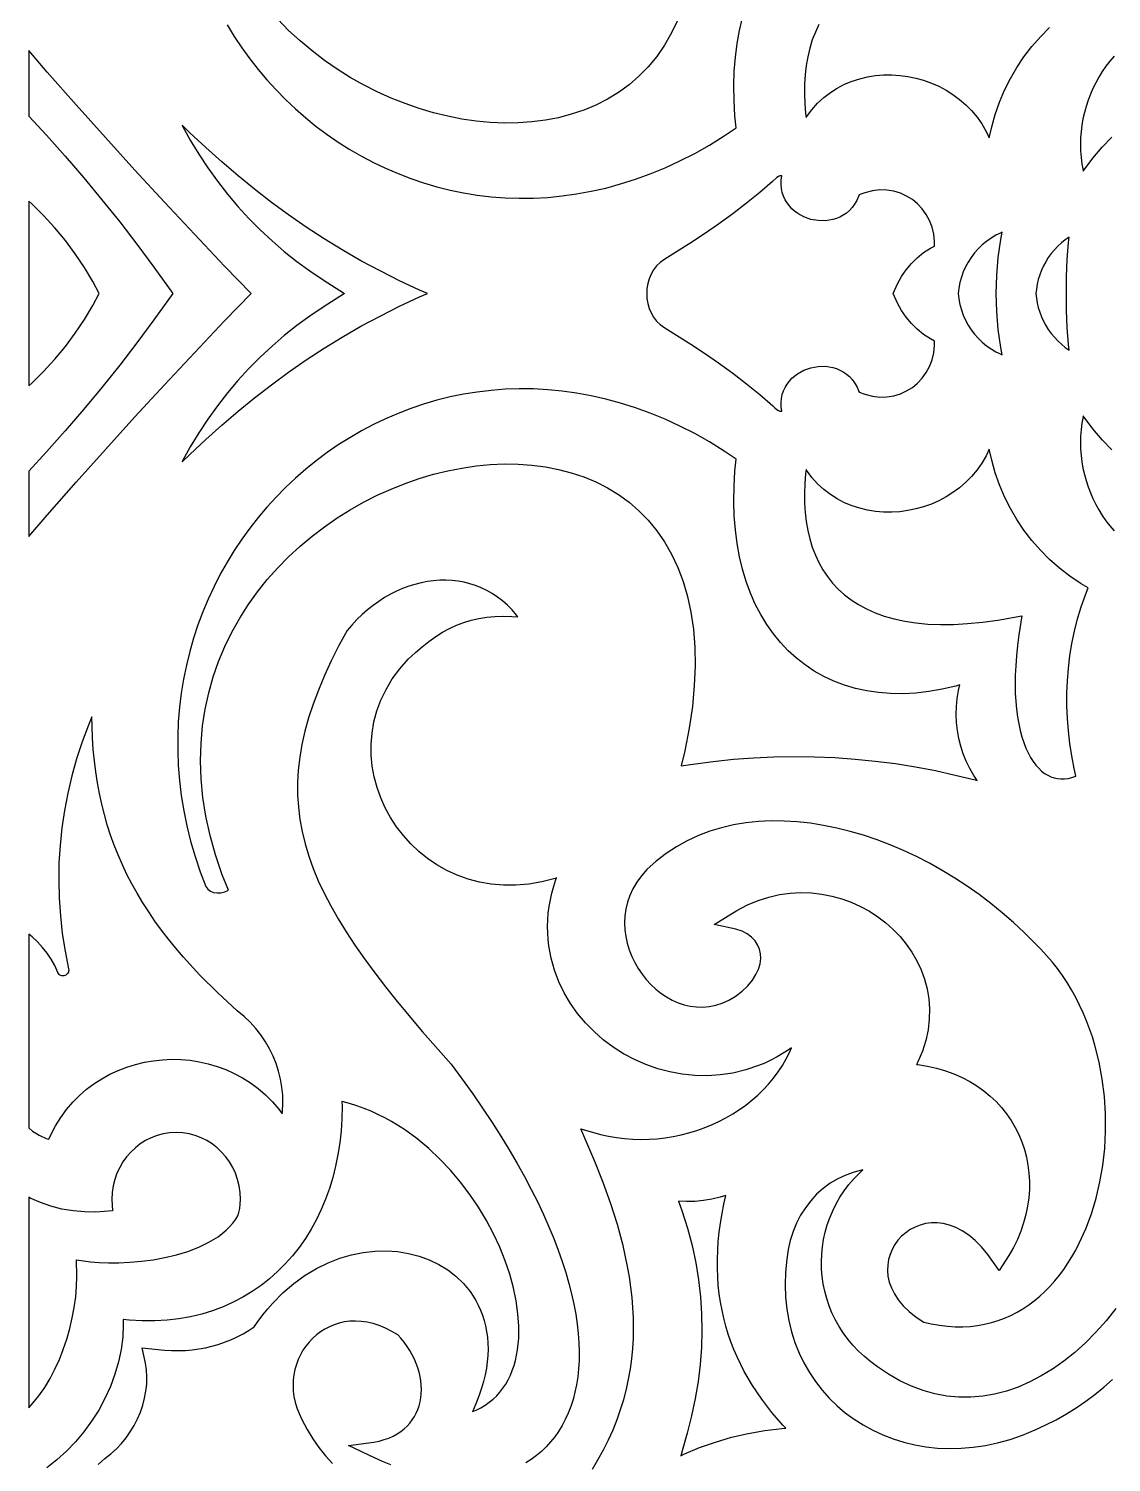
# Model space of a CAD drawing. Extents: x -375 to 375, y -1025 to 1025.
# Drawn here: x -265 to -207.8, y -434.5 to -358.9 of the extents above; entities that cross this region are included whole.
import ezdxf

# ---------------------------------------------------------------- set-up
doc = ezdxf.new("R2010")
doc.units = 0
doc.layers.add('LAYER_10', color=1, linetype='CONTINUOUS')

msp = doc.modelspace()

# ---------------------------------------------------------------- linework, layer by layer
at = {"layer": 'LAYER_10'}
for points in [[(-254.523, -358.646), (-254.145, -359.262), (-253.744, -359.862), (-253.322, -360.446), (-252.879, -361.012), (-252.415, -361.56), (-251.932, -362.09), (-251.43, -362.6), (-250.909, -363.091), (-250.37, -363.561), (-249.814, -364.01), (-249.242, -364.437), (-248.654, -364.842), (-248.05, -365.224), (-247.432, -365.582), (-246.8, -365.916), (-246.155, -366.224), (-245.496, -366.508), (-244.826, -366.765), (-244.144, -366.995), (-243.452, -367.198), (-242.749, -367.373), (-242.037, -367.519), (-241.315, -367.636), (-240.585, -367.723), (-239.848, -367.78), (-239.103, -367.805), (-238.352, -367.798), (-237.595, -367.759), (-236.833, -367.687), (-236.066, -367.581), (-235.295, -367.44), (-234.52, -367.265), (-233.743, -367.053), (-232.963, -366.806), (-232.181, -366.521), (-231.399, -366.199), (-230.616, -365.838), (-229.833, -365.438), (-229.05, -364.998), (-228.27, -364.518), (-227.64, -364.097), (-227.707, -363.46), (-227.756, -362.649), (-227.769, -361.861), (-227.746, -361.095), (-227.688, -360.353), (-227.596, -359.636), (-227.469, -358.943), (-227.309, -358.277)], [(-230.724, -358.381), (-231.051, -359.075), (-231.422, -359.719), (-231.835, -360.316), (-232.287, -360.863), (-232.777, -361.363), (-233.3, -361.815), (-233.856, -362.219), (-234.441, -362.576), (-235.053, -362.888), (-235.689, -363.154), (-236.347, -363.375), (-237.024, -363.552), (-237.719, -363.686), (-238.428, -363.777), (-239.151, -363.827), (-239.883, -363.836), (-240.625, -363.805), (-241.372, -363.734), (-242.123, -363.624), (-242.876, -363.476), (-243.629, -363.291), (-244.379, -363.068), (-245.125, -362.81), (-245.864, -362.515), (-246.594, -362.185), (-247.313, -361.821), (-248.019, -361.423), (-248.709, -360.992), (-249.381, -360.527), (-250.034, -360.031), (-250.664, -359.502), (-251.271, -358.943), (-251.85, -358.353)], [(-223.277, -358.633), (-223.463, -359.031), (-223.623, -359.448), (-223.757, -359.882), (-223.865, -360.333), (-223.947, -360.8), (-224.004, -361.281), (-224.035, -361.776), (-224.042, -362.285), (-224.024, -362.805), (-223.982, -363.335), (-223.957, -363.546), (-223.93, -363.503), (-223.652, -363.13), (-223.348, -362.792), (-223.02, -362.49), (-222.672, -362.223), (-222.305, -361.99), (-221.923, -361.792), (-221.528, -361.627), (-221.121, -361.495), (-220.706, -361.397), (-220.285, -361.33), (-219.859, -361.295), (-219.432, -361.291), (-219.005, -361.318), (-218.58, -361.375), (-218.159, -361.462), (-217.745, -361.577), (-217.339, -361.722), (-216.945, -361.896), (-216.563, -362.097), (-216.197, -362.327), (-215.847, -362.585), (-215.518, -362.87), (-215.211, -363.182), (-214.928, -363.52), (-214.672, -363.885), (-214.446, -364.275), (-214.282, -364.625), (-214.153, -364.039), (-213.964, -363.377), (-213.737, -362.731), (-213.471, -362.102), (-213.168, -361.492), (-212.827, -360.903), (-212.45, -360.337), (-212.035, -359.795), (-211.585, -359.279), (-211.099, -358.792)], [(-207.692, -360.302), (-207.913, -360.566), (-208.12, -360.839), (-208.314, -361.12), (-208.493, -361.409), (-208.659, -361.706), (-208.809, -362.01), (-208.945, -362.32), (-209.066, -362.636), (-209.171, -362.957), (-209.261, -363.283), (-209.335, -363.613), (-209.393, -363.947), (-209.435, -364.284), (-209.46, -364.623), (-209.468, -364.965), (-209.46, -365.308), (-209.434, -365.652), (-209.39, -365.997), (-209.329, -366.342), (-209.321, -366.378), (-209.274, -366.305), (-208.817, -365.687), (-208.327, -365.111), (-207.806, -364.575)], [(-207.806, -381.095), (-208.327, -380.56), (-208.817, -379.983), (-209.274, -379.366), (-209.321, -379.293), (-209.329, -379.329), (-209.39, -379.674), (-209.434, -380.018), (-209.46, -380.363), (-209.468, -380.706), (-209.46, -381.047), (-209.435, -381.387), (-209.393, -381.724), (-209.335, -382.057), (-209.261, -382.388), (-209.171, -382.713), (-209.066, -383.035), (-208.945, -383.35), (-208.809, -383.661), (-208.659, -383.964), (-208.493, -384.261), (-208.314, -384.55), (-208.12, -384.832), (-207.913, -385.105), (-207.692, -385.368)], [(-235.236, -434.897), (-234.945, -434.413), (-234.652, -433.88), (-234.385, -433.346), (-234.146, -432.813), (-233.932, -432.28), (-233.743, -431.746), (-233.579, -431.211), (-233.438, -430.677), (-233.321, -430.141), (-233.226, -429.605), (-233.152, -429.068), (-233.1, -428.531), (-233.069, -427.992), (-233.058, -427.452), (-233.066, -426.912), (-233.093, -426.37), (-233.138, -425.827), (-233.2, -425.283), (-233.28, -424.737), (-233.376, -424.192), (-233.616, -423.093), (-233.914, -421.99), (-234.265, -420.882), (-234.665, -419.77), (-235.11, -418.652), (-235.849, -416.932), (-234.811, -417.223), (-234.387, -417.319), (-233.961, -417.394), (-233.532, -417.447), (-233.102, -417.479), (-232.671, -417.491), (-232.242, -417.482), (-231.813, -417.454), (-231.388, -417.405), (-230.966, -417.338), (-230.548, -417.251), (-230.135, -417.146), (-229.729, -417.022), (-229.329, -416.881), (-228.938, -416.722), (-228.556, -416.546), (-228.184, -416.353), (-227.822, -416.144), (-227.473, -415.918), (-227.136, -415.677), (-226.812, -415.421), (-226.503, -415.15), (-226.21, -414.864), (-225.933, -414.565), (-225.672, -414.251), (-225.43, -413.924), (-225.206, -413.584), (-225.002, -413.232), (-224.819, -412.867), (-224.728, -412.657), (-224.84, -412.736), (-225.159, -412.942), (-225.482, -413.13), (-225.808, -413.302), (-226.137, -413.456), (-226.472, -413.596), (-227.139, -413.822), (-227.813, -413.986), (-228.49, -414.088), (-229.165, -414.132), (-229.835, -414.119), (-230.497, -414.051), (-231.149, -413.93), (-231.786, -413.76), (-232.407, -413.541), (-233.007, -413.277), (-233.584, -412.968), (-234.136, -412.618), (-234.658, -412.228), (-235.148, -411.8), (-235.603, -411.337), (-236.02, -410.84), (-236.395, -410.311), (-236.726, -409.753), (-237.009, -409.167), (-237.24, -408.556), (-237.418, -407.921), (-237.537, -407.269), (-237.574, -406.931), (-237.596, -406.592), (-237.601, -406.249), (-237.59, -405.903), (-237.562, -405.553), (-237.517, -405.2), (-237.455, -404.845), (-237.375, -404.487), (-237.276, -404.128), (-237.159, -403.767), (-237.128, -403.684), (-237.201, -403.71), (-237.906, -403.894), (-238.598, -404.015), (-239.276, -404.074), (-239.937, -404.074), (-240.579, -404.017), (-241.2, -403.908), (-241.8, -403.747), (-242.375, -403.539), (-242.923, -403.286), (-243.444, -402.991), (-243.936, -402.656), (-244.396, -402.286), (-244.823, -401.882), (-245.215, -401.448), (-245.571, -400.986), (-245.89, -400.499), (-246.169, -399.99), (-246.406, -399.461), (-246.601, -398.916), (-246.751, -398.356), (-246.855, -397.786), (-246.91, -397.207), (-246.915, -396.624), (-246.869, -396.037), (-246.769, -395.452), (-246.613, -394.871), (-246.401, -394.296), (-246.13, -393.732), (-245.8, -393.182), (-245.409, -392.648), (-244.954, -392.133), (-244.583, -391.789), (-244.222, -391.48), (-243.864, -391.198), (-243.504, -390.943), (-243.142, -390.716), (-242.776, -390.516), (-242.403, -390.343), (-242.022, -390.197), (-241.631, -390.079), (-241.23, -389.987), (-240.816, -389.921), (-240.389, -389.882), (-239.945, -389.867), (-239.485, -389.877), (-239.174, -389.899), (-239.236, -389.817), (-239.473, -389.542), (-239.721, -389.29), (-239.979, -389.062), (-240.247, -388.856), (-240.523, -388.672), (-240.807, -388.51), (-241.099, -388.37), (-241.398, -388.251), (-241.702, -388.153), (-242.013, -388.076), (-242.328, -388.02), (-242.647, -387.984), (-242.969, -387.968), (-243.294, -387.972), (-243.621, -387.997), (-243.949, -388.041), (-244.278, -388.105), (-244.605, -388.188), (-244.932, -388.291), (-245.256, -388.412), (-245.578, -388.553), (-245.895, -388.712), (-246.208, -388.89), (-246.515, -389.086), (-246.817, -389.301), (-247.111, -389.533), (-247.397, -389.783), (-247.674, -390.05), (-247.942, -390.335), (-248.183, -390.617), (-248.615, -391.419), (-249.019, -392.223), (-249.381, -393.005), (-249.7, -393.767), (-249.979, -394.509), (-250.216, -395.234), (-250.413, -395.943), (-250.569, -396.637), (-250.686, -397.319), (-250.762, -397.99), (-250.8, -398.651), (-250.798, -399.305), (-250.758, -399.954), (-250.679, -400.599), (-250.561, -401.242), (-250.405, -401.886), (-250.21, -402.531), (-249.977, -403.18), (-249.705, -403.834), (-249.395, -404.495), (-249.047, -405.165), (-248.66, -405.844), (-248.235, -406.534), (-247.771, -407.238), (-247.27, -407.955), (-246.73, -408.688), (-246.153, -409.439), (-245.539, -410.207), (-244.198, -411.807), (-242.699, -413.511), (-242.109, -414.307), (-241.554, -415.081), (-241.029, -415.843), (-240.532, -416.591), (-240.063, -417.326), (-239.621, -418.048), (-239.207, -418.757), (-238.82, -419.451), (-238.459, -420.133), (-238.124, -420.801), (-237.815, -421.455), (-237.53, -422.096), (-237.271, -422.723), (-237.036, -423.336), (-236.824, -423.935), (-236.636, -424.52), (-236.472, -425.092), (-236.33, -425.649), (-236.21, -426.192), (-236.112, -426.721), (-236.035, -427.236), (-235.98, -427.737), (-235.946, -428.224), (-235.932, -428.696), (-235.938, -429.153), (-235.963, -429.596), (-236.008, -430.024), (-236.072, -430.438), (-236.155, -430.836), (-236.256, -431.22), (-236.375, -431.588), (-236.511, -431.941), (-236.665, -432.278), (-236.836, -432.599), (-237.023, -432.903), (-237.225, -433.192), (-237.443, -433.463), (-237.676, -433.718), (-237.923, -433.956), (-238.184, -434.176), (-238.459, -434.379), (-238.745, -434.564)], [(-261.335, -434.654), (-260.971, -434.342), (-260.654, -434.089), (-260.368, -433.824), (-260.102, -433.539), (-259.855, -433.237), (-259.631, -432.918), (-259.429, -432.585), (-259.252, -432.24), (-259.1, -431.885), (-258.973, -431.523), (-258.874, -431.154), (-258.804, -430.782), (-258.762, -430.408), (-258.751, -430.034), (-258.771, -429.661), (-258.823, -429.293), (-259.01, -428.491), (-257.818, -428.62), (-257.45, -428.637), (-257.084, -428.639), (-256.723, -428.626), (-256.366, -428.596), (-256.014, -428.551), (-255.667, -428.488), (-255.325, -428.409), (-254.986, -428.313), (-254.653, -428.2), (-254.323, -428.068), (-253.998, -427.919), (-253.677, -427.751), (-253.361, -427.565), (-253.091, -427.388), (-252.885, -427.089), (-252.634, -426.753), (-252.376, -426.435), (-252.109, -426.13), (-251.562, -425.578), (-250.992, -425.088), (-250.404, -424.663), (-249.802, -424.3), (-249.189, -423.999), (-248.571, -423.758), (-247.95, -423.576), (-247.33, -423.452), (-246.715, -423.384), (-246.11, -423.371), (-245.517, -423.412), (-244.94, -423.505), (-244.384, -423.649), (-243.852, -423.844), (-243.348, -424.088), (-242.875, -424.379), (-242.439, -424.717), (-242.043, -425.1), (-241.694, -425.523), (-241.534, -425.756), (-241.389, -425.996), (-241.258, -426.245), (-241.14, -426.505), (-241.037, -426.773), (-240.948, -427.051), (-240.875, -427.338), (-240.818, -427.633), (-240.777, -427.937), (-240.752, -428.249), (-240.745, -428.568), (-240.756, -428.894), (-240.784, -429.228), (-240.831, -429.569), (-240.896, -429.916), (-240.98, -430.27), (-241.084, -430.63), (-241.207, -430.996), (-241.351, -431.367), (-241.515, -431.745), (-241.57, -431.858), (-241.379, -431.779), (-241.129, -431.654), (-240.895, -431.516), (-240.677, -431.363), (-240.475, -431.197), (-240.287, -431.019), (-240.115, -430.828), (-239.956, -430.624), (-239.812, -430.409), (-239.682, -430.182), (-239.565, -429.943), (-239.462, -429.693), (-239.372, -429.433), (-239.296, -429.162), (-239.234, -428.882), (-239.185, -428.596), (-239.126, -427.988), (-239.12, -427.353), (-239.165, -426.693), (-239.262, -426.012), (-239.408, -425.316), (-239.602, -424.608), (-239.843, -423.895), (-240.13, -423.18), (-240.461, -422.468), (-240.834, -421.764), (-241.249, -421.073), (-241.702, -420.399), (-242.194, -419.746), (-242.722, -419.12), (-243.284, -418.525), (-243.879, -417.965), (-244.506, -417.445), (-245.162, -416.969), (-245.849, -416.54), (-246.198, -416.347), (-246.557, -416.167), (-246.922, -416.001), (-247.292, -415.849), (-247.669, -415.713), (-248.051, -415.592), (-248.439, -415.488), (-248.463, -415.483), (-248.455, -415.743), (-248.466, -416.395), (-248.505, -417.038), (-248.572, -417.67), (-248.667, -418.291), (-248.79, -418.898), (-248.939, -419.493), (-249.116, -420.073), (-249.319, -420.637), (-249.548, -421.185), (-249.803, -421.715), (-250.083, -422.227), (-250.388, -422.719), (-250.718, -423.19), (-251.073, -423.64), (-251.451, -424.066), (-251.853, -424.469), (-252.278, -424.847), (-252.725, -425.199), (-253.195, -425.524), (-253.686, -425.821), (-254.199, -426.089), (-254.733, -426.327), (-255.287, -426.533), (-255.86, -426.707), (-256.453, -426.849), (-257.064, -426.956), (-257.694, -427.028), (-258.341, -427.064), (-259.006, -427.063), (-259.687, -427.025), (-260.017, -426.989), (-260.007, -427.261), (-260.031, -427.914), (-260.114, -428.574), (-260.253, -429.234), (-260.444, -429.888), (-260.685, -430.532), (-260.971, -431.163), (-261.301, -431.775), (-261.672, -432.365), (-262.08, -432.928), (-262.524, -433.459), (-262.999, -433.955), (-263.505, -434.41), (-264.038, -434.821)], [(-207.596, -426.423), (-208.118, -427.069), (-208.655, -427.671), (-209.206, -428.227), (-209.771, -428.736), (-210.347, -429.199), (-210.935, -429.613), (-211.533, -429.979), (-212.14, -430.295), (-212.754, -430.56), (-213.374, -430.774), (-213.999, -430.935), (-214.628, -431.043), (-215.259, -431.096), (-215.89, -431.094), (-216.521, -431.036), (-217.148, -430.922), (-217.771, -430.75), (-218.387, -430.521), (-218.996, -430.233), (-219.596, -429.887), (-220.179, -429.487), (-220.535, -429.231), (-220.873, -428.954), (-221.188, -428.662), (-221.48, -428.355), (-221.748, -428.035), (-221.992, -427.702), (-222.214, -427.358), (-222.411, -427.003), (-222.585, -426.64), (-222.736, -426.269), (-222.863, -425.892), (-222.966, -425.509), (-223.046, -425.122), (-223.102, -424.731), (-223.134, -424.339), (-223.143, -423.945), (-223.129, -423.552), (-223.091, -423.16), (-223.029, -422.77), (-222.944, -422.384), (-222.835, -422.002), (-222.702, -421.627), (-222.547, -421.258), (-222.367, -420.897), (-222.165, -420.546), (-221.938, -420.205), (-221.689, -419.875), (-221.416, -419.558), (-221.12, -419.255), (-220.951, -419.103), (-221.412, -419.215), (-221.86, -419.373), (-222.283, -419.571), (-222.681, -419.808), (-223.052, -420.081), (-223.395, -420.388), (-223.708, -420.726), (-223.991, -421.095), (-224.242, -421.49), (-224.459, -421.911), (-224.641, -422.355), (-224.786, -422.819), (-224.893, -423.301), (-224.962, -423.808), (-225.033, -424.497), (-225.058, -425.164), (-225.037, -425.814), (-224.974, -426.445), (-224.87, -427.056), (-224.725, -427.648), (-224.542, -428.218), (-224.323, -428.766), (-224.068, -429.292), (-223.78, -429.794), (-223.459, -430.271), (-223.107, -430.723), (-222.726, -431.148), (-222.317, -431.546), (-221.881, -431.915), (-221.421, -432.254), (-220.937, -432.563), (-220.43, -432.84), (-219.904, -433.085), (-219.358, -433.296), (-218.795, -433.472), (-218.216, -433.613), (-217.622, -433.717), (-217.015, -433.783), (-216.397, -433.81), (-215.769, -433.797), (-215.132, -433.743), (-214.488, -433.647), (-213.838, -433.508), (-213.184, -433.325), (-212.528, -433.097), (-211.866, -432.82), (-211.299, -432.564), (-210.748, -432.286), (-210.212, -431.984), (-209.691, -431.66), (-209.187, -431.314), (-208.7, -430.948), (-208.23, -430.561), (-207.777, -430.155)], [(-245.877, -434.672), (-246.309, -434.497), (-246.743, -434.303), (-248.106, -433.641), (-246.773, -433.468), (-246.49, -433.411), (-246.226, -433.339), (-245.98, -433.252), (-245.752, -433.151), (-245.542, -433.037), (-245.349, -432.911), (-245.173, -432.774), (-245.014, -432.626), (-244.87, -432.468), (-244.743, -432.301), (-244.63, -432.125), (-244.533, -431.941), (-244.45, -431.748), (-244.383, -431.549), (-244.33, -431.343), (-244.292, -431.132), (-244.27, -430.915), (-244.262, -430.693), (-244.269, -430.468), (-244.292, -430.24), (-244.329, -430.01), (-244.382, -429.779), (-244.449, -429.547), (-244.532, -429.316), (-244.629, -429.086), (-244.742, -428.859), (-244.87, -428.635), (-245.012, -428.414), (-245.169, -428.199), (-245.341, -427.989), (-245.504, -427.812), (-245.818, -427.622), (-246.156, -427.452), (-246.489, -427.315), (-246.815, -427.211), (-247.134, -427.138), (-247.445, -427.095), (-247.749, -427.079), (-248.043, -427.09), (-248.328, -427.127), (-248.603, -427.187), (-248.868, -427.271), (-249.121, -427.376), (-249.363, -427.501), (-249.592, -427.647), (-249.807, -427.81), (-250.008, -427.991), (-250.194, -428.187), (-250.364, -428.399), (-250.517, -428.624), (-250.652, -428.862), (-250.769, -429.111), (-250.866, -429.37), (-250.942, -429.638), (-250.998, -429.913), (-251.031, -430.195), (-251.042, -430.482), (-251.029, -430.774), (-250.992, -431.069), (-250.929, -431.367), (-250.839, -431.665), (-250.722, -431.964), (-250.573, -432.27), (-250.299, -432.798), (-250.001, -433.291), (-249.678, -433.754), (-249.332, -434.188), (-248.963, -434.592)]]:
    msp.add_lwpolyline(points, dxfattribs=at)
for points in [[(-253.255, -372.835), (-254.654, -371.387), (-256.248, -369.709), (-257.829, -368.019), (-259.396, -366.318), (-260.949, -364.604), (-262.489, -362.879), (-264.014, -361.143), (-264.998, -360.005), (-264.998, -363.464), (-264.062, -364.475), (-263.063, -365.593), (-262.084, -366.729), (-261.128, -367.882), (-260.192, -369.051), (-259.279, -370.237), (-258.388, -371.438), (-257.391, -372.835), (-258.388, -374.232), (-259.279, -375.434), (-260.192, -376.619), (-261.128, -377.789), (-262.084, -378.941), (-263.063, -380.077), (-264.062, -381.196), (-264.998, -382.206), (-264.998, -385.665), (-264.014, -384.528), (-262.489, -382.791), (-260.949, -381.066), (-259.396, -379.353), (-257.829, -377.651), (-256.248, -375.962), (-254.654, -374.284)], [(-249.404, -369.945), (-250.348, -369.328), (-251.272, -368.688), (-252.179, -368.023), (-253.07, -367.334), (-253.944, -366.622), (-254.805, -365.886), (-255.652, -365.127), (-256.488, -364.344), (-256.9, -363.941), (-256.885, -363.971), (-256.465, -364.739), (-256.015, -365.485), (-255.538, -366.208), (-255.034, -366.909), (-254.504, -367.587), (-253.949, -368.242), (-253.37, -368.872), (-252.769, -369.477), (-252.146, -370.058), (-251.502, -370.613), (-250.839, -371.142), (-250.156, -371.645), (-249.457, -372.121), (-248.315, -372.835), (-249.457, -373.55), (-250.156, -374.025), (-250.839, -374.528), (-251.502, -375.057), (-252.146, -375.612), (-252.769, -376.193), (-253.37, -376.799), (-253.949, -377.429), (-254.504, -378.083), (-255.034, -378.761), (-255.538, -379.462), (-256.015, -380.186), (-256.465, -380.932), (-256.885, -381.699), (-256.9, -381.729), (-256.488, -381.326), (-255.652, -380.544), (-254.805, -379.785), (-253.944, -379.049), (-253.07, -378.337), (-252.179, -377.648), (-251.272, -376.983), (-250.348, -376.342), (-249.404, -375.726), (-248.44, -375.134), (-247.455, -374.567), (-246.448, -374.025), (-245.417, -373.508), (-244.362, -373.016), (-243.944, -372.835), (-244.362, -372.655), (-245.417, -372.163), (-246.448, -371.646), (-247.455, -371.104), (-248.44, -370.536)], [(-225.407, -379.009), (-225.33, -379.04), (-225.269, -379.051), (-225.239, -379.048), (-225.267, -378.822), (-225.272, -378.596), (-225.251, -378.379), (-225.208, -378.171), (-225.143, -377.974), (-225.058, -377.789), (-224.955, -377.617), (-224.837, -377.459), (-224.699, -377.31), (-224.403, -377.068), (-224.064, -376.88), (-223.699, -376.751), (-223.317, -376.682), (-222.928, -376.676), (-222.549, -376.737), (-222.354, -376.797), (-222.171, -376.873), (-221.994, -376.969), (-221.826, -377.084), (-221.668, -377.22), (-221.522, -377.375), (-221.391, -377.55), (-221.276, -377.744), (-221.178, -377.958), (-221.151, -378.04), (-220.855, -378.157), (-220.453, -378.257), (-220.061, -378.302), (-219.681, -378.293), (-219.316, -378.234), (-218.97, -378.129), (-218.644, -377.98), (-218.342, -377.791), (-218.066, -377.565), (-217.822, -377.304), (-217.611, -377.011), (-217.436, -376.69), (-217.302, -376.344), (-217.212, -375.975), (-217.168, -375.585), (-217.172, -375.343), (-217.385, -375.233), (-217.749, -374.995), (-218.086, -374.723), (-218.393, -374.419), (-218.67, -374.088), (-218.915, -373.73), (-219.125, -373.349), (-219.348, -372.835), (-219.125, -372.322), (-218.915, -371.941), (-218.67, -371.583), (-218.393, -371.251), (-218.086, -370.948), (-217.749, -370.676), (-217.385, -370.438), (-217.172, -370.327), (-217.168, -370.085), (-217.212, -369.696), (-217.302, -369.327), (-217.436, -368.98), (-217.611, -368.659), (-217.822, -368.367), (-218.066, -368.106), (-218.342, -367.879), (-218.644, -367.69), (-218.97, -367.542), (-219.316, -367.437), (-219.681, -367.378), (-220.061, -367.369), (-220.453, -367.413), (-220.859, -367.515), (-221.059, -367.587), (-221.149, -367.626), (-221.178, -367.713), (-221.276, -367.926), (-221.391, -368.121), (-221.522, -368.296), (-221.668, -368.451), (-221.826, -368.586), (-221.994, -368.702), (-222.171, -368.797), (-222.354, -368.874), (-222.549, -368.933), (-222.928, -368.994), (-223.317, -368.989), (-223.699, -368.92), (-224.064, -368.791), (-224.397, -368.606), (-224.558, -368.486), (-224.704, -368.356), (-224.837, -368.211), (-224.955, -368.053), (-225.058, -367.881), (-225.143, -367.696), (-225.208, -367.499), (-225.251, -367.291), (-225.272, -367.074), (-225.267, -366.849), (-225.239, -366.623), (-225.269, -366.62), (-225.33, -366.63), (-225.407, -366.662), (-225.492, -366.714), (-225.721, -366.914), (-226.39, -367.497), (-227.097, -368.071), (-227.827, -368.63), (-228.569, -369.169), (-229.311, -369.682), (-230.044, -370.168), (-231.419, -371.026), (-231.652, -371.191), (-231.844, -371.375), (-232.005, -371.582), (-232.137, -371.809), (-232.24, -372.052), (-232.312, -372.306), (-232.354, -372.567), (-232.365, -372.835), (-232.354, -373.103), (-232.312, -373.364), (-232.24, -373.619), (-232.137, -373.862), (-232.005, -374.088), (-231.844, -374.296), (-231.652, -374.479), (-231.419, -374.644), (-230.044, -375.502), (-229.311, -375.988), (-228.569, -376.502), (-227.827, -377.04), (-227.097, -377.599), (-226.39, -378.174), (-225.716, -378.761), (-225.598, -378.873), (-225.498, -378.953)], [(-264.833, -368.107), (-264.998, -367.96), (-264.998, -372.835), (-264.998, -377.711), (-264.833, -377.564), (-264.208, -376.949), (-263.617, -376.305), (-263.061, -375.633), (-262.541, -374.935), (-262.059, -374.212), (-261.615, -373.465), (-261.283, -372.835), (-261.615, -372.205), (-262.059, -371.459), (-262.541, -370.736), (-263.061, -370.038), (-263.617, -369.366), (-264.208, -368.722)], [(-213.926, -375.911), (-213.661, -376.043), (-213.593, -376.071), (-213.67, -375.676), (-213.806, -374.734), (-213.885, -373.787), (-213.919, -372.835), (-213.885, -371.884), (-213.806, -370.939), (-213.746, -370.464), (-213.67, -369.992), (-213.593, -369.6), (-213.661, -369.627), (-213.926, -369.759), (-214.18, -369.911), (-214.421, -370.081), (-214.648, -370.269), (-214.86, -370.473), (-215.056, -370.693), (-215.234, -370.926), (-215.395, -371.172), (-215.536, -371.43), (-215.657, -371.698), (-215.756, -371.976), (-215.834, -372.262), (-215.888, -372.555), (-215.916, -372.835), (-215.888, -373.116), (-215.834, -373.409), (-215.756, -373.695), (-215.657, -373.972), (-215.536, -374.241), (-215.395, -374.498), (-215.234, -374.745), (-215.056, -374.978), (-214.86, -375.197), (-214.648, -375.402), (-214.421, -375.589), (-214.18, -375.76)], [(-210.199, -371.941), (-210.165, -371.043), (-210.098, -370.146), (-210.065, -369.853), (-210.266, -369.994), (-210.472, -370.161), (-210.666, -370.339), (-210.845, -370.529), (-211.011, -370.728), (-211.163, -370.937), (-211.3, -371.154), (-211.422, -371.379), (-211.528, -371.611), (-211.619, -371.85), (-211.693, -372.094), (-211.751, -372.343), (-211.792, -372.597), (-211.814, -372.835), (-211.792, -373.074), (-211.751, -373.327), (-211.693, -373.576), (-211.619, -373.82), (-211.528, -374.059), (-211.422, -374.291), (-211.3, -374.517), (-211.163, -374.734), (-211.011, -374.943), (-210.845, -375.142), (-210.666, -375.331), (-210.472, -375.51), (-210.266, -375.676), (-210.065, -375.817), (-210.098, -375.524), (-210.165, -374.627), (-210.199, -373.729), (-210.2, -372.835)], [(-225.304, -391.263), (-225.681, -390.802), (-226.029, -390.309), (-226.347, -389.784), (-226.634, -389.23), (-226.891, -388.646), (-227.116, -388.034), (-227.309, -387.394), (-227.469, -386.727), (-227.596, -386.035), (-227.688, -385.317), (-227.746, -384.575), (-227.769, -383.81), (-227.756, -383.021), (-227.707, -382.211), (-227.64, -381.573), (-228.27, -381.152), (-229.05, -380.672), (-229.833, -380.232), (-230.616, -379.833), (-231.399, -379.472), (-232.181, -379.149), (-232.963, -378.865), (-233.743, -378.617), (-234.52, -378.406), (-235.295, -378.23), (-236.066, -378.09), (-236.833, -377.984), (-237.595, -377.912), (-238.352, -377.872), (-239.103, -377.866), (-239.848, -377.891), (-240.585, -377.947), (-241.315, -378.034), (-242.037, -378.151), (-242.749, -378.297), (-243.452, -378.472), (-244.144, -378.675), (-244.826, -378.906), (-245.496, -379.163), (-246.155, -379.446), (-246.8, -379.755), (-247.432, -380.089), (-248.05, -380.447), (-248.654, -380.829), (-249.242, -381.233), (-249.814, -381.661), (-250.37, -382.11), (-250.909, -382.58), (-251.43, -383.07), (-251.932, -383.581), (-252.415, -384.11), (-252.879, -384.659), (-253.322, -385.225), (-253.744, -385.808), (-254.145, -386.408), (-254.523, -387.024), (-254.879, -387.656), (-255.211, -388.302), (-255.518, -388.963), (-255.801, -389.636), (-256.059, -390.323), (-256.291, -391.022), (-256.496, -391.733), (-256.673, -392.454), (-256.823, -393.186), (-256.944, -393.927), (-257.036, -394.678), (-257.098, -395.437), (-257.13, -396.204), (-257.131, -396.978), (-257.1, -397.759), (-257.037, -398.546), (-256.941, -399.339), (-256.811, -400.136), (-256.647, -400.938), (-256.447, -401.743), (-256.213, -402.551), (-255.942, -403.362), (-255.645, -404.145), (-255.599, -404.212), (-255.537, -404.281), (-255.47, -404.338), (-255.405, -404.38), (-255.232, -404.45), (-255.047, -404.479), (-254.847, -404.469), (-254.64, -404.42), (-254.446, -404.337), (-254.775, -403.52), (-255.132, -402.471), (-255.421, -401.44), (-255.642, -400.427), (-255.798, -399.433), (-255.892, -398.459), (-255.925, -397.506), (-255.899, -396.573), (-255.817, -395.663), (-255.681, -394.776), (-255.493, -393.912), (-255.256, -393.073), (-254.971, -392.259), (-254.642, -391.47), (-254.269, -390.708), (-253.857, -389.974), (-253.406, -389.267), (-252.92, -388.588), (-252.401, -387.938), (-251.85, -387.318), (-251.271, -386.728), (-250.664, -386.168), (-250.034, -385.64), (-249.381, -385.143), (-248.709, -384.679), (-248.019, -384.247), (-247.313, -383.849), (-246.594, -383.485), (-245.864, -383.155), (-245.125, -382.861), (-244.379, -382.602), (-243.629, -382.38), (-242.876, -382.194), (-242.123, -382.046), (-241.372, -381.937), (-240.625, -381.866), (-239.883, -381.834), (-239.151, -381.843), (-238.428, -381.893), (-237.719, -381.985), (-237.024, -382.119), (-236.347, -382.296), (-235.689, -382.517), (-235.053, -382.783), (-234.441, -383.094), (-233.856, -383.452), (-233.3, -383.856), (-232.777, -384.308), (-232.287, -384.807), (-231.835, -385.355), (-231.422, -385.951), (-231.051, -386.596), (-230.724, -387.29), (-230.444, -388.032), (-230.212, -388.824), (-230.031, -389.665), (-229.903, -390.556), (-229.829, -391.497), (-229.812, -392.489), (-229.854, -393.532), (-229.957, -394.628), (-230.122, -395.775), (-230.351, -396.976), (-230.54, -397.774), (-229.928, -397.674), (-228.861, -397.531), (-227.792, -397.42), (-226.721, -397.34), (-225.649, -397.291), (-224.577, -397.274), (-223.505, -397.288), (-222.434, -397.332), (-221.365, -397.408), (-220.299, -397.515), (-219.236, -397.653), (-218.177, -397.822), (-217.123, -398.022), (-216.074, -398.253), (-215.032, -398.514), (-214.918, -398.546), (-215.094, -398.281), (-215.307, -397.909), (-215.493, -397.525), (-215.652, -397.13), (-215.783, -396.728), (-215.887, -396.318), (-215.963, -395.902), (-216.01, -395.482), (-216.028, -395.059), (-216.018, -394.634), (-215.978, -394.21), (-215.908, -393.786), (-215.84, -393.501), (-216.043, -393.559), (-216.765, -393.725), (-217.472, -393.846), (-218.163, -393.924), (-218.837, -393.959), (-219.493, -393.952), (-220.131, -393.902), (-220.75, -393.812), (-221.348, -393.681), (-221.926, -393.511), (-222.482, -393.301), (-223.015, -393.052), (-223.524, -392.766), (-224.009, -392.443), (-224.467, -392.085), (-224.9, -391.691)], [(-219.005, -384.352), (-219.432, -384.379), (-219.859, -384.375), (-220.285, -384.34), (-220.706, -384.274), (-221.121, -384.175), (-221.528, -384.044), (-221.923, -383.879), (-222.305, -383.681), (-222.672, -383.448), (-223.02, -383.181), (-223.348, -382.878), (-223.652, -382.541), (-223.93, -382.168), (-223.957, -382.124), (-223.982, -382.335), (-224.024, -382.866), (-224.042, -383.386), (-224.035, -383.894), (-224.004, -384.39), (-223.947, -384.871), (-223.865, -385.338), (-223.757, -385.789), (-223.623, -386.223), (-223.463, -386.64), (-223.277, -387.038), (-223.063, -387.417), (-222.822, -387.777), (-222.553, -388.117), (-222.255, -388.435), (-221.928, -388.733), (-221.571, -389.007), (-221.182, -389.259), (-220.762, -389.487), (-220.309, -389.689), (-219.822, -389.865), (-219.301, -390.014), (-218.745, -390.134), (-218.154, -390.224), (-217.526, -390.283), (-216.862, -390.31), (-216.161, -390.303), (-215.423, -390.262), (-214.647, -390.185), (-213.832, -390.071), (-212.557, -389.844), (-212.718, -390.857), (-212.791, -391.419), (-212.848, -391.961), (-212.886, -392.484), (-212.909, -392.986), (-212.915, -393.467), (-212.906, -393.927), (-212.882, -394.367), (-212.844, -394.785), (-212.792, -395.181), (-212.727, -395.556), (-212.65, -395.908), (-212.561, -396.238), (-212.46, -396.545), (-212.35, -396.829), (-212.23, -397.09), (-212.102, -397.327), (-211.965, -397.542), (-211.822, -397.733), (-211.673, -397.9), (-211.518, -398.045), (-211.358, -398.167), (-211.195, -398.267), (-211.027, -398.346), (-210.855, -398.404), (-210.678, -398.442), (-210.496, -398.458), (-210.308, -398.454), (-210.115, -398.429), (-209.915, -398.38), (-209.713, -398.31), (-209.802, -397.908), (-209.925, -397.249), (-210.024, -396.588), (-210.1, -395.926), (-210.152, -395.263), (-210.179, -394.599), (-210.181, -393.936), (-210.157, -393.274), (-210.106, -392.614), (-210.027, -391.957), (-209.921, -391.303), (-209.785, -390.653), (-209.621, -390.008), (-209.426, -389.369), (-209.201, -388.735), (-209.051, -388.37), (-209.431, -388.153), (-210.021, -387.761), (-210.577, -387.336), (-211.099, -386.879), (-211.585, -386.391), (-212.035, -385.876), (-212.45, -385.334), (-212.827, -384.768), (-213.168, -384.179), (-213.471, -383.569), (-213.737, -382.94), (-213.964, -382.294), (-214.153, -381.632), (-214.282, -381.046), (-214.446, -381.395), (-214.672, -381.786), (-214.928, -382.15), (-215.211, -382.489), (-215.518, -382.801), (-215.847, -383.086), (-216.197, -383.343), (-216.563, -383.573), (-216.945, -383.775), (-217.339, -383.948), (-217.745, -384.093), (-218.159, -384.209), (-218.58, -384.296)], [(-258.662, -405.482), (-258.976, -404.993), (-259.272, -404.499), (-259.549, -404.001), (-259.809, -403.498), (-260.051, -402.989), (-260.276, -402.474), (-260.483, -401.952), (-260.673, -401.424), (-260.846, -400.888), (-261.002, -400.344), (-261.141, -399.793), (-261.263, -399.233), (-261.369, -398.664), (-261.458, -398.086), (-261.531, -397.498), (-261.588, -396.899), (-261.629, -396.291), (-261.654, -395.671), (-261.662, -395.187), (-261.847, -395.621), (-262.177, -396.502), (-262.469, -397.393), (-262.722, -398.294), (-262.936, -399.203), (-263.111, -400.119), (-263.246, -401.041), (-263.341, -401.967), (-263.397, -402.896), (-263.414, -403.828), (-263.39, -404.761), (-263.326, -405.694), (-263.221, -406.625), (-263.077, -407.554), (-262.89, -408.485), (-262.883, -408.55), (-262.888, -408.61), (-262.903, -408.664), (-262.927, -408.713), (-262.96, -408.755), (-262.999, -408.791), (-263.043, -408.819), (-263.091, -408.84), (-263.141, -408.853), (-263.193, -408.857), (-263.245, -408.852), (-263.296, -408.838), (-263.344, -408.814), (-263.388, -408.779), (-263.426, -408.734), (-263.458, -408.678), (-263.624, -408.314), (-263.813, -407.977), (-264.027, -407.656), (-264.267, -407.352), (-264.531, -407.067), (-264.817, -406.803), (-264.998, -406.661), (-264.998, -416.872), (-264.788, -417.047), (-264.45, -417.262), (-264.082, -417.433), (-263.927, -417.481), (-263.826, -417.243), (-263.58, -416.77), (-263.305, -416.326), (-263.002, -415.911), (-262.673, -415.526), (-262.32, -415.171), (-261.945, -414.845), (-261.551, -414.549), (-261.139, -414.284), (-260.712, -414.049), (-260.27, -413.845), (-259.817, -413.671), (-259.354, -413.527), (-258.883, -413.415), (-258.406, -413.333), (-257.924, -413.282), (-257.441, -413.261), (-256.956, -413.273), (-256.473, -413.315), (-255.993, -413.389), (-255.518, -413.494), (-255.05, -413.632), (-254.591, -413.801), (-254.142, -414.003), (-253.707, -414.237), (-253.286, -414.503), (-252.882, -414.803), (-252.496, -415.135), (-252.132, -415.5), (-251.79, -415.898), (-251.613, -416.139), (-251.597, -416.013), (-251.576, -415.581), (-251.586, -415.152), (-251.627, -414.727), (-251.699, -414.307), (-251.801, -413.894), (-251.932, -413.488), (-252.092, -413.092), (-252.28, -412.707), (-252.496, -412.335), (-252.739, -411.977), (-253.009, -411.634), (-253.306, -411.309), (-253.628, -411.002), (-253.991, -410.703), (-255.013, -409.76), (-255.955, -408.819), (-256.82, -407.877), (-257.226, -407.402), (-257.613, -406.926), (-257.981, -406.448), (-258.331, -405.966)], [(-213.139, -426.779), (-212.815, -426.613), (-212.501, -426.428), (-212.197, -426.225), (-211.903, -426.005), (-211.618, -425.768), (-211.344, -425.515), (-211.08, -425.246), (-210.826, -424.962), (-210.582, -424.663), (-210.35, -424.35), (-210.128, -424.024), (-209.916, -423.686), (-209.716, -423.335), (-209.529, -422.975), (-209.184, -422.215), (-208.887, -421.42), (-208.638, -420.592), (-208.438, -419.736), (-208.287, -418.858), (-208.187, -417.962), (-208.139, -417.055), (-208.144, -416.14), (-208.202, -415.224), (-208.315, -414.312), (-208.482, -413.409), (-208.706, -412.518), (-208.838, -412.083), (-208.985, -411.651), (-209.146, -411.225), (-209.322, -410.807), (-209.512, -410.395), (-209.717, -409.992), (-209.936, -409.597), (-210.17, -409.211), (-210.419, -408.836), (-210.683, -408.47), (-210.961, -408.116), (-211.255, -407.774), (-211.564, -407.444), (-211.896, -407.12), (-212.444, -406.567), (-213.009, -406.037), (-213.593, -405.526), (-214.197, -405.035), (-214.817, -404.564), (-215.453, -404.116), (-216.103, -403.691), (-216.765, -403.289), (-217.438, -402.912), (-218.121, -402.562), (-218.811, -402.238), (-219.507, -401.941), (-220.208, -401.674), (-220.913, -401.436), (-221.618, -401.229), (-222.324, -401.053), (-223.028, -400.91), (-223.728, -400.8), (-224.424, -400.724), (-225.114, -400.683), (-225.796, -400.679), (-226.468, -400.711), (-227.129, -400.781), (-227.778, -400.889), (-228.414, -401.037), (-229.034, -401.225), (-229.638, -401.454), (-230.223, -401.725), (-230.79, -402.038), (-231.337, -402.396), (-231.862, -402.798), (-232.359, -403.242), (-232.646, -403.569), (-232.891, -403.909), (-233.094, -404.257), (-233.256, -404.611), (-233.379, -404.969), (-233.465, -405.331), (-233.516, -405.695), (-233.532, -406.059), (-233.517, -406.423), (-233.47, -406.783), (-233.393, -407.138), (-233.288, -407.486), (-233.157, -407.825), (-232.999, -408.153), (-232.818, -408.469), (-232.615, -408.768), (-232.391, -409.051), (-232.148, -409.314), (-231.888, -409.556), (-231.613, -409.775), (-231.325, -409.968), (-231.024, -410.134), (-230.714, -410.272), (-230.395, -410.379), (-230.069, -410.454), (-229.738, -410.496), (-229.402, -410.502), (-229.063, -410.471), (-228.722, -410.402), (-228.379, -410.292), (-228.035, -410.138), (-227.695, -409.94), (-227.336, -409.665), (-227.034, -409.377), (-226.79, -409.083), (-226.602, -408.789), (-226.468, -408.499), (-226.385, -408.216), (-226.35, -407.944), (-226.361, -407.686), (-226.415, -407.443), (-226.51, -407.216), (-226.649, -407.005), (-226.831, -406.812), (-227.06, -406.642), (-227.336, -406.498), (-227.66, -406.385), (-228.803, -406.152), (-227.611, -405.401), (-227.053, -405.111), (-226.49, -404.877), (-225.923, -404.697), (-225.355, -404.569), (-224.789, -404.49), (-224.228, -404.46), (-223.672, -404.477), (-223.126, -404.538), (-222.591, -404.641), (-222.07, -404.785), (-221.565, -404.968), (-221.078, -405.188), (-220.611, -405.443), (-220.167, -405.732), (-219.748, -406.052), (-219.356, -406.402), (-218.993, -406.779), (-218.662, -407.183), (-218.365, -407.612), (-218.105, -408.064), (-217.883, -408.536), (-217.703, -409.028), (-217.567, -409.536), (-217.478, -410.06), (-217.437, -410.597), (-217.447, -411.144), (-217.512, -411.7), (-217.631, -412.261), (-217.809, -412.826), (-218.046, -413.392), (-218.121, -413.534), (-218.057, -413.541), (-217.549, -413.62), (-217.061, -413.729), (-216.593, -413.865), (-216.145, -414.028), (-215.719, -414.216), (-215.314, -414.428), (-214.932, -414.664), (-214.572, -414.921), (-214.235, -415.199), (-213.922, -415.497), (-213.633, -415.813), (-213.368, -416.146), (-213.129, -416.495), (-212.915, -416.858), (-212.727, -417.235), (-212.565, -417.624), (-212.429, -418.023), (-212.321, -418.432), (-212.24, -418.85), (-212.187, -419.274), (-212.162, -419.704), (-212.165, -420.138), (-212.197, -420.576), (-212.258, -421.016), (-212.348, -421.456), (-212.468, -421.896), (-212.618, -422.334), (-212.799, -422.769), (-213.009, -423.2), (-213.251, -423.626), (-213.76, -424.409), (-214.349, -423.566), (-214.685, -423.162), (-215.025, -422.821), (-215.367, -422.538), (-215.709, -422.312), (-216.048, -422.138), (-216.382, -422.012), (-216.71, -421.932), (-217.03, -421.895), (-217.34, -421.897), (-217.64, -421.936), (-217.927, -422.009), (-218.2, -422.115), (-218.456, -422.251), (-218.693, -422.414), (-218.909, -422.603), (-219.103, -422.814), (-219.27, -423.045), (-219.41, -423.293), (-219.521, -423.557), (-219.6, -423.833), (-219.645, -424.119), (-219.655, -424.414), (-219.628, -424.715), (-219.56, -425.022), (-219.45, -425.332), (-219.293, -425.645), (-219.087, -425.957), (-218.829, -426.268), (-218.514, -426.573), (-218.141, -426.871), (-217.739, -427.135), (-217.342, -427.227), (-216.911, -427.303), (-216.489, -427.354), (-216.078, -427.379), (-215.676, -427.381), (-215.284, -427.36), (-214.902, -427.316), (-214.53, -427.25), (-214.168, -427.163), (-213.815, -427.055), (-213.472, -426.927)], [(-263.243, -421.165), (-263.82, -421.017), (-264.382, -420.824), (-264.926, -420.586), (-264.998, -420.547), (-264.998, -431.652), (-264.777, -431.42), (-264.453, -431.02), (-264.15, -430.584), (-263.87, -430.117), (-263.612, -429.624), (-263.378, -429.108), (-263.169, -428.575), (-262.985, -428.028), (-262.827, -427.473), (-262.695, -426.914), (-262.591, -426.355), (-262.515, -425.801), (-262.467, -425.256), (-262.448, -424.725), (-262.465, -423.842), (-261.728, -423.948), (-261.283, -423.987), (-260.781, -424.006), (-260.234, -424.003), (-259.652, -423.977), (-259.045, -423.923), (-258.425, -423.841), (-257.801, -423.727), (-257.185, -423.581), (-256.586, -423.398), (-256.016, -423.179), (-255.48, -422.92), (-255.235, -422.778), (-255.001, -422.625), (-254.781, -422.461), (-254.576, -422.288), (-254.389, -422.105), (-254.219, -421.911), (-254.068, -421.707), (-253.95, -421.516), (-253.899, -421.345), (-253.854, -421.129), (-253.825, -420.897), (-253.814, -420.655), (-253.832, -420.292), (-253.883, -419.942), (-253.967, -419.603), (-254.082, -419.279), (-254.225, -418.971), (-254.395, -418.68), (-254.591, -418.408), (-254.81, -418.157), (-255.051, -417.93), (-255.313, -417.727), (-255.593, -417.55), (-255.889, -417.402), (-256.2, -417.284), (-256.525, -417.197), (-256.862, -417.144), (-257.209, -417.126), (-257.556, -417.144), (-257.892, -417.197), (-258.217, -417.284), (-258.529, -417.402), (-258.825, -417.55), (-259.105, -417.727), (-259.366, -417.93), (-259.608, -418.157), (-259.827, -418.408), (-260.023, -418.68), (-260.193, -418.971), (-260.336, -419.279), (-260.45, -419.603), (-260.534, -419.942), (-260.586, -420.292), (-260.603, -420.653), (-260.572, -421.26), (-261.458, -421.325), (-262.059, -421.32), (-262.655, -421.266)], [(-227.596, -428.97), (-227.766, -428.573), (-227.921, -428.172), (-228.061, -427.765), (-228.186, -427.352), (-228.297, -426.932), (-228.392, -426.506), (-228.472, -426.074), (-228.537, -425.635), (-228.586, -425.191), (-228.619, -424.74), (-228.636, -424.282), (-228.637, -423.819), (-228.621, -423.349), (-228.589, -422.873), (-228.54, -422.391), (-228.475, -421.903), (-228.392, -421.408), (-228.292, -420.907), (-228.187, -420.453), (-228.494, -420.545), (-228.932, -420.646), (-229.376, -420.718), (-229.823, -420.759), (-230.272, -420.771), (-230.681, -420.755), (-230.51, -421.235), (-230.219, -422.168), (-229.976, -423.09), (-229.78, -424.002), (-229.63, -424.906), (-229.526, -425.804), (-229.466, -426.698), (-229.45, -427.59), (-229.477, -428.481), (-229.545, -429.374), (-229.656, -430.271), (-229.806, -431.172), (-229.995, -432.082), (-230.223, -433), (-230.488, -433.93), (-230.57, -434.187), (-230.408, -434.108), (-229.584, -433.762), (-228.742, -433.464), (-227.884, -433.213), (-227.014, -433.009), (-226.132, -432.854), (-225.241, -432.747), (-225.017, -432.733), (-225.173, -432.573), (-225.76, -431.901), (-226.297, -431.204), (-226.784, -430.483), (-227.218, -429.738)]]:
    msp.add_lwpolyline(points, close=True, dxfattribs=at)

doc.saveas('drawing.dxf')
